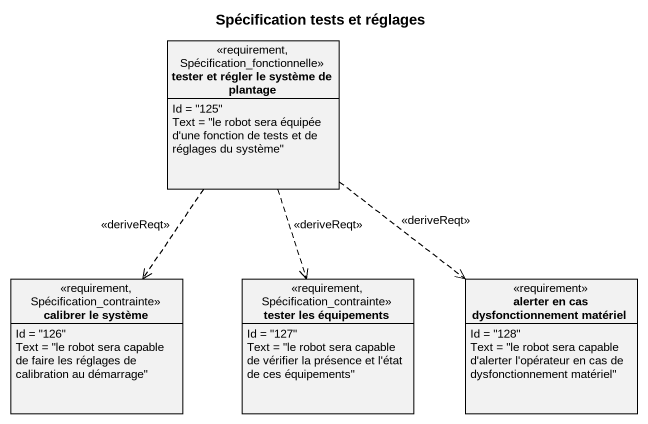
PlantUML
@startuml
title Spécification tests et réglages
hide circle
hide empty members
class "tester et régler le système de plantage" as tester_et_régler_le_système <<requirement, Spécification_fonctionnelle>> {
  Id = "125"
  Text = "le robot sera équipée d'une fonction de tests et de réglages du système"
}
class "calibrer le système" as calibrer_le_système <<requirement, Spécification_contrainte>> {
  Id = "126"
  Text = "le robot sera capable de faire les réglages de calibration au démarrage"
}
class "tester les équipements" as tester_les_équipements <<requirement, Spécification_contrainte>> {
  Id = "127"
  Text = "le robot sera capable de vérifier la présence et l'état de ces équipements"
}
class "alerter en cas dysfonctionnement matériel" as alerter_en_cas <<requirement>> {
  Id = "128"
  Text = "le robot sera capable d'alerter l'opérateur en cas de dysfonctionnement matériel"
}
tester_et_régler_le_système ..> calibrer_le_système : <<deriveReqt>>
tester_et_régler_le_système ..> tester_les_équipements : <<deriveReqt>>
tester_et_régler_le_système ..> alerter_en_cas : <<deriveReqt>>
@enduml
